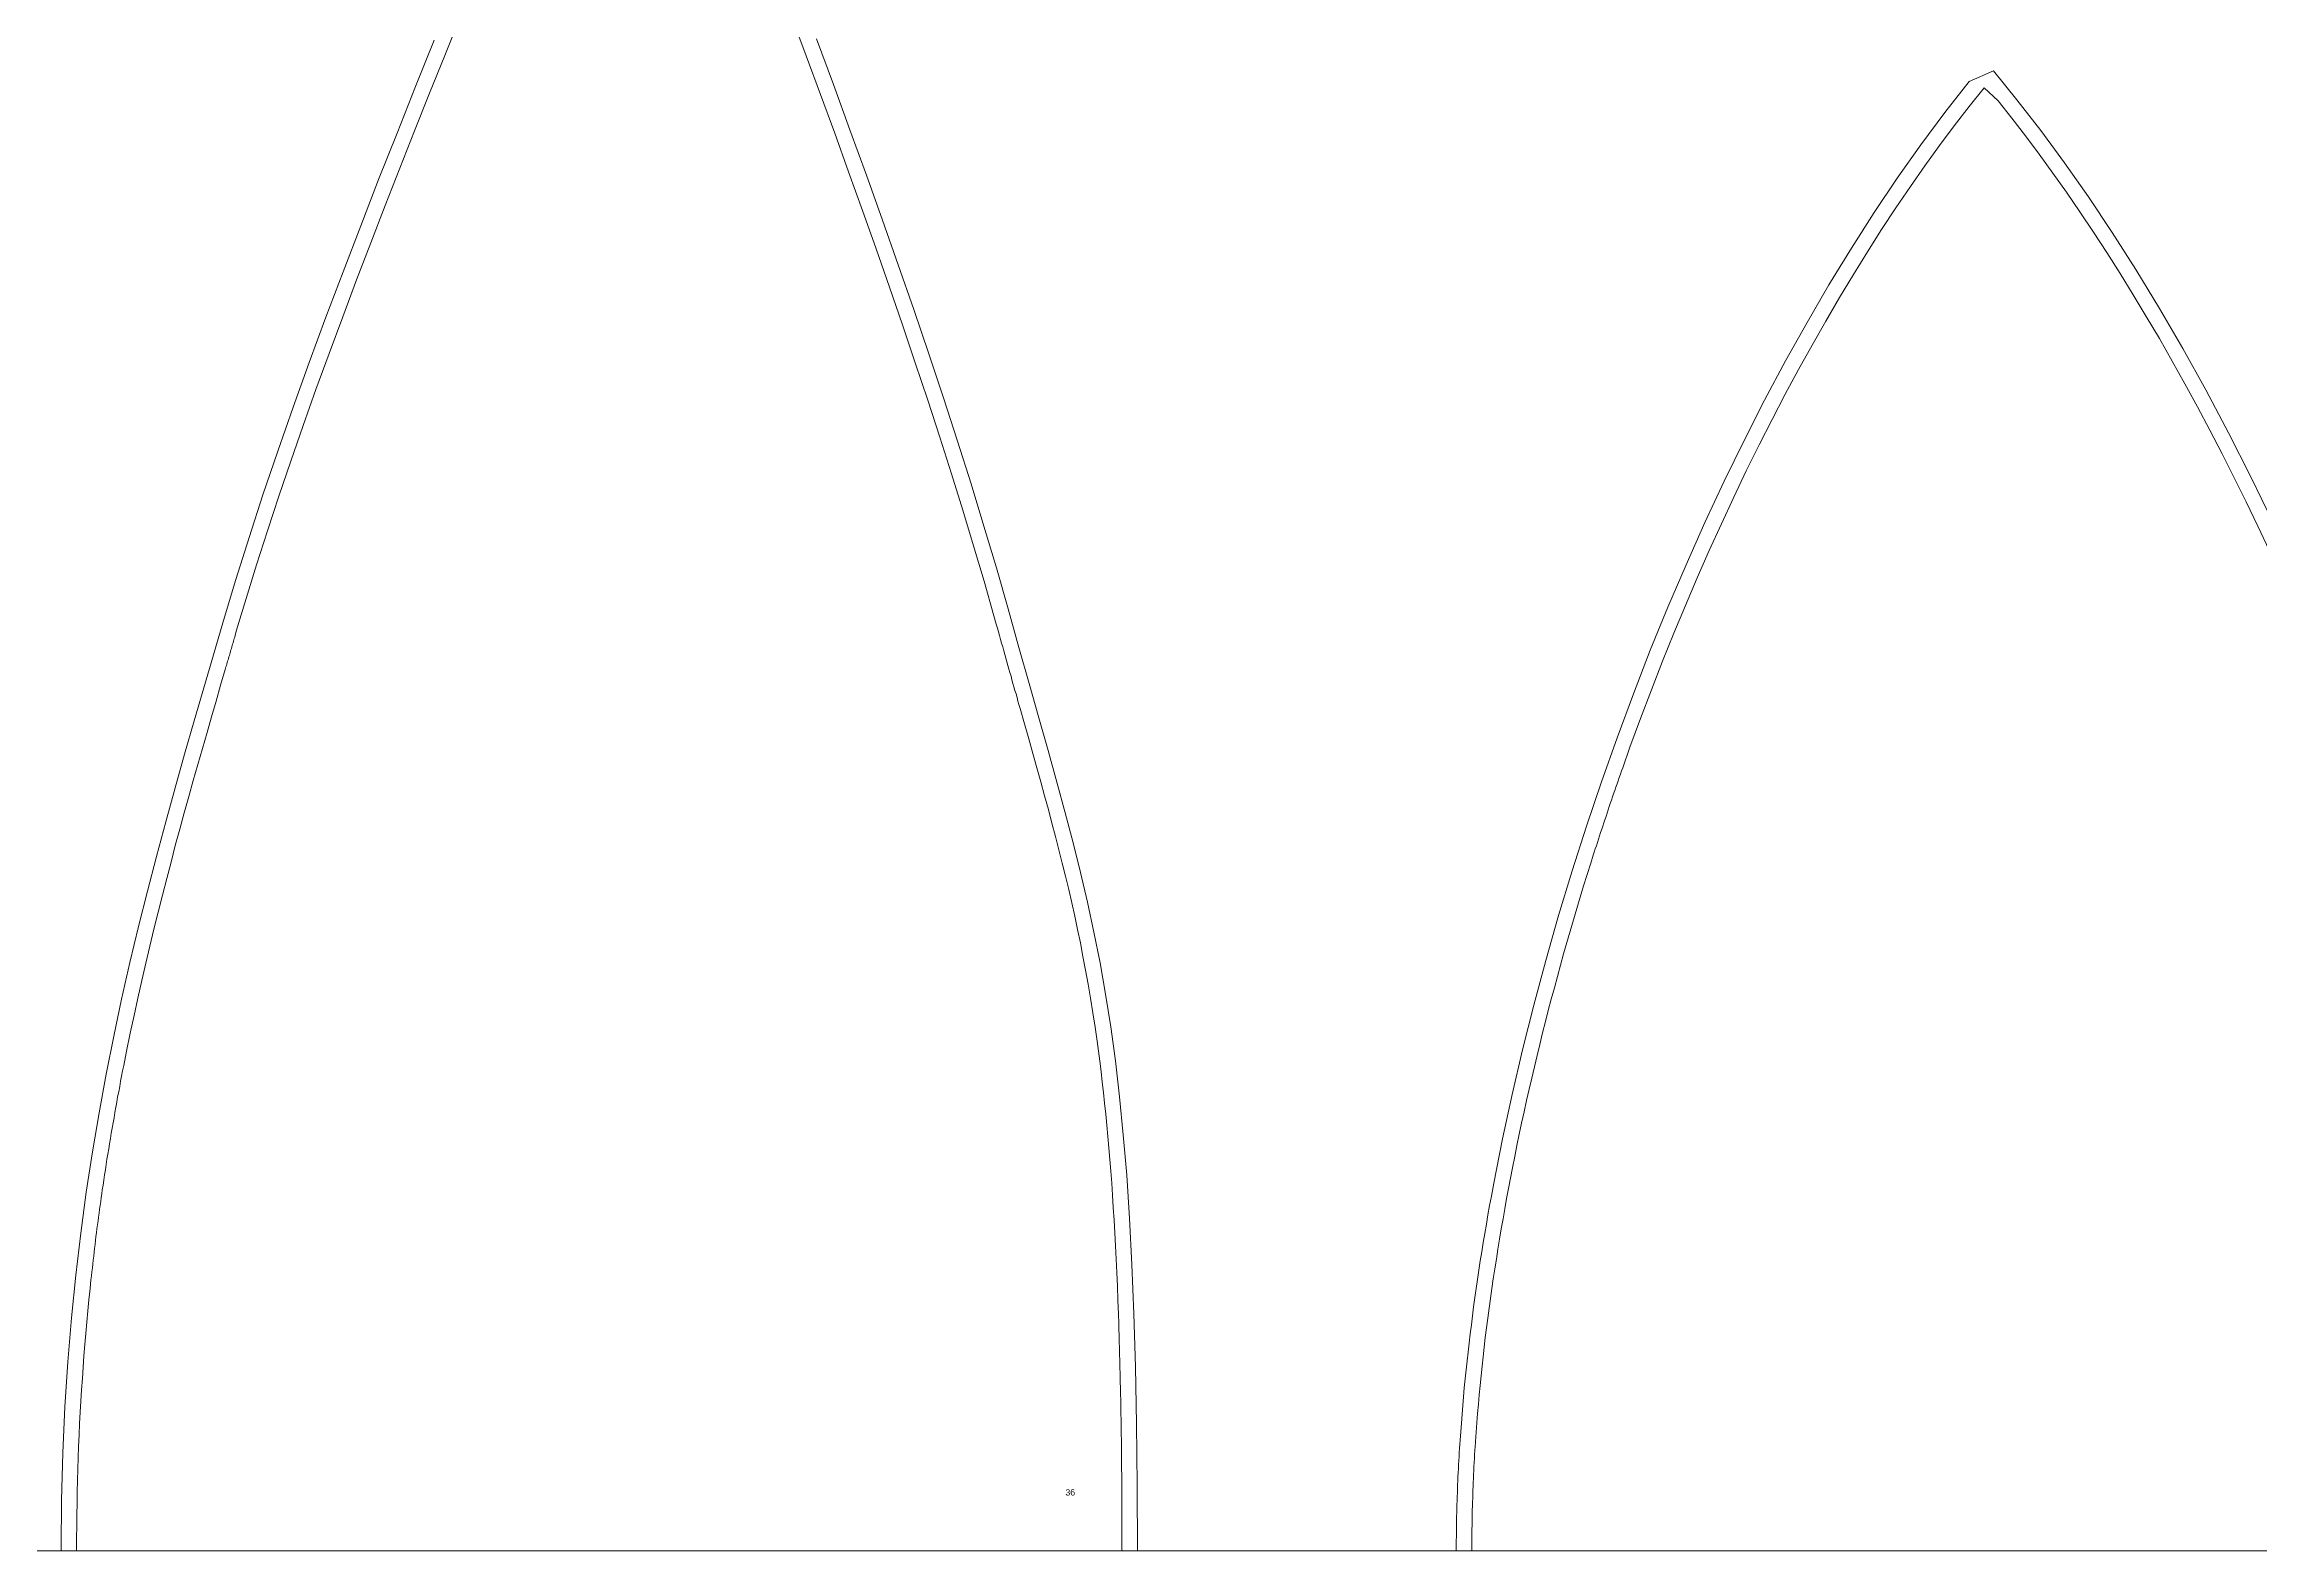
# Model space of a CAD drawing. Header units: inches. Extents: x -11188 to 11060, y -18103 to 6291.
# Drawn here: x -591 to 696, y -799 to 76 of the extents above; entities that cross this region are included whole.
import ezdxf

# ---------------------------------------------------------------- set-up
doc = ezdxf.new("R2010")
doc.units = ezdxf.units.IN
doc.header["$MEASUREMENT"] = 0
doc.layers.add('SECT-ELEV_dwg', color=8, linetype='Continuous', lineweight=9)
doc.layers.add('SPIRE', color=7, linetype='Continuous', lineweight=9)
doc.styles.add('Arial_9', font='arial.ttf', dxfattribs={"height": 3.644473})

# ---------------------------------------------------------------- blocks, each defined once
blk = doc.blocks.new('SECT-ELEV_dwg-315180-Level 1')
at = {"lineweight": 9}
blk.add_line((-1669.2, -798.9), (4634.6, -798.9), dxfattribs=at)
at = {"layer": 'SPIRE', "flags": 128}
for points in [[(-364.3, 78.5), (-375.2, 51.5), (-385.9, 24.5), (-396.6, -2.4), (-407, -29.3), (-417.2, -56), (-427.2, -82.5), (-436.9, -108.7), (-446.2, -134.7), (-455.2, -160.3), (-463.8, -185.6), (-471.9, -210.4), (-479.6, -234.7), (-486.8, -258.6), (-492.6, -278.6), (-498.2, -297.7), (-503.7, -316.9), (-509.3, -336.3), (-514.8, -355.8), (-520.3, -375.6), (-525.7, -395.6), (-530.9, -415.9), (-536.1, -436.4), (-541.1, -457.3), (-545.9, -478.5), (-550.5, -500.1), (-554.8, -522.1), (-559, -544.5), (-562.8, -567.3), (-566.4, -590.6), (-569.6, -614.5), (-572.5, -638.8), (-575, -663.7), (-577.1, -689.2), (-578.8, -715.3), (-580, -742.1), (-580.8, -769.5), (-581.1, -797.6), (-581, -798.9), (-580.9, -798.9), (-580.7, -798.9), (-580.4, -798.9), (-580.1, -798.9), (-579.7, -798.9), (-579.2, -798.9), (-578.7, -798.9), (-578.2, -798.9), (-577.7, -798.9), (-577.1, -798.9), (-576.5, -798.9), (-576, -798.9), (-575.4, -798.9), (-574.9, -798.9), (-574.4, -798.9), (-573.9, -798.9), (-573.4, -798.9), (-573, -798.9), (-572.7, -798.9), (-572.4, -798.9), (-572.2, -798.9), (-572.1, -798.9), (-572.1, -798), (-572.1, -791.3), (-572, -784.6), (-571.9, -778), (-571.8, -771.3), (-571.7, -764.7), (-571.5, -758.1), (-571.3, -751.5), (-571.1, -744.9), (-570.9, -738.3), (-570.6, -731.7), (-570.3, -725.1), (-569.9, -718.5), (-569.6, -712), (-569.2, -705.4), (-568.7, -698.8), (-568.3, -692.3), (-567.8, -685.8), (-567.3, -679.2), (-566.7, -672.7), (-566.1, -666.2), (-565.5, -659.6), (-564.9, -653.1), (-564.2, -646.6), (-563.7, -641.5), (-563.4, -639.2), (-563.2, -637), (-562.9, -634.7), (-562.7, -632.4), (-562.4, -630.2), (-562.1, -627.9), (-561.9, -625.6), (-561.6, -623.3), (-561.3, -621.1), (-561, -618.8), (-560.8, -616.5), (-560.5, -614.3), (-560.2, -612), (-559.9, -609.7), (-559.6, -607.4), (-559.3, -605.2), (-559, -602.9), (-558.7, -600.6), (-558.3, -598.4), (-558, -596.1), (-557.7, -593.8), (-557.4, -591.6), (-557.1, -589.3), (-556.7, -586.6), (-556.2, -583.6), (-555.8, -580.6), (-555.3, -577.6), (-554.8, -574.6), (-554.4, -571.5), (-553.9, -568.5), (-553.4, -565.5), (-552.9, -562.5), (-552.4, -559.5), (-551.9, -556.4), (-551.4, -553.4), (-550.9, -550.4), (-550.3, -547.4), (-549.8, -544.4), (-549.3, -541.3), (-548.7, -538.3), (-548.2, -535.3), (-547.6, -532.3), (-547, -529.2), (-546.5, -526.2), (-545.9, -523.2), (-545.3, -520.2), (-544.7, -517.1), (-543.1, -508.8), (-540.9, -498.4), (-538.7, -488.1), (-536.5, -477.9), (-534.2, -467.8), (-531.9, -457.7), (-529.5, -447.7), (-527.1, -437.8), (-524.7, -428), (-522.2, -418.2), (-519.7, -408.5), (-517.2, -398.9), (-514.7, -389.3), (-512.1, -379.8), (-509.5, -370.3), (-506.9, -360.9), (-504.3, -351.6), (-501.6, -342.2), (-499, -333), (-496.3, -323.7), (-493.7, -314.5), (-491, -305.4), (-488.4, -296.2), (-485.7, -287.1), (-485.3, -285.5), (-485, -284.7), (-484.8, -283.9), (-484.5, -283), (-484.3, -282.2), (-484.1, -281.4), (-483.8, -280.6), (-483.6, -279.7), (-483.3, -278.9), (-483.1, -278.1), (-482.9, -277.3), (-482.6, -276.5), (-482.4, -275.6), (-482.1, -274.8), (-481.9, -274), (-481.7, -273.2), (-481.4, -272.3), (-481.2, -271.5), (-481, -270.7), (-480.7, -269.9), (-480.5, -269), (-480.2, -268.2), (-480, -267.4), (-479.3, -264.9), (-473.6, -245.8), (-467.6, -226.3), (-461.2, -206.5), (-454.6, -186.4), (-447.6, -166.1), (-440.4, -145.4), (-433, -124.5), (-425.3, -103.5), (-417.5, -82.2), (-409.4, -60.8), (-401.2, -39.2), (-392.8, -17.6), (-384.3, 4.1), (-375.7, 25.9), (-367, 47.7), (-358.2, 69.5), (-349.4, 91.2)], [(-156.6, 91.7), (-148.2, 69.3), (-140, 46.9), (-131.7, 24.4), (-123.6, 2), (-115.6, -20.4), (-107.7, -42.7), (-99.9, -64.9), (-92.3, -86.9), (-84.9, -108.9), (-77.7, -130.6), (-70.6, -152.1), (-63.8, -173.4), (-57.3, -194.5), (-51, -215.3), (-44.9, -235.8), (-39.2, -255.9), (-37.9, -260.7), (-37.2, -263), (-36.6, -265.2), (-36, -267.4), (-35.4, -269.6), (-34.8, -271.8), (-34.1, -274), (-33.5, -276.2), (-32.9, -278.3), (-32.3, -280.5), (-31.7, -282.6), (-31.1, -284.7), (-30.5, -286.8), (-29.9, -288.9), (-29.3, -291), (-28.8, -293.1), (-28.2, -295.2), (-27.6, -297.2), (-27, -299.3), (-26.4, -301.3), (-25.8, -303.4), (-25.3, -305.4), (-24.7, -307.4), (-24, -309.8), (-21.5, -318.6), (-19, -327.3), (-16.6, -335.8), (-14.3, -344.2), (-12, -352.4), (-9.8, -360.4), (-7.6, -368.4), (-5.5, -376.3), (-3.5, -384.1), (-1.5, -391.8), (0.5, -399.5), (2.4, -407.2), (4.2, -414.9), (6, -422.6), (7.7, -430.3), (9.4, -438), (11, -445.8), (12.5, -453.7), (14, -461.7), (15.5, -469.8), (16.9, -478), (18.3, -486.4), (19.5, -494.9), (20.7, -502.9), (21.5, -508.7), (22.3, -514.6), (23, -520.6), (23.7, -526.7), (24.4, -532.8), (25.1, -539), (25.8, -545.4), (26.4, -551.8), (27, -558.3), (27.6, -564.9), (28.1, -571.6), (28.7, -578.5), (29.2, -585.4), (29.7, -592.4), (30.1, -599.6), (30.6, -606.9), (31, -614.3), (31.4, -621.9), (31.8, -629.5), (32.2, -637.3), (32.5, -645.3), (32.8, -653.4), (33.1, -661.6), (33.3, -667), (33.3, -668.4), (33.4, -669.9), (33.4, -671.3), (33.5, -672.7), (33.5, -674.2), (33.6, -675.7), (33.6, -677.1), (33.6, -678.6), (33.7, -680.1), (33.7, -681.5), (33.8, -683), (33.8, -684.5), (33.8, -686), (33.9, -687.5), (33.9, -689), (34, -690.5), (34, -692), (34, -693.5), (34.1, -695), (34.1, -696.6), (34.1, -698.1), (34.2, -699.6), (34.2, -701.2), (34.3, -704.1), (34.3, -707.8), (34.4, -711.6), (34.5, -715.4), (34.5, -719.3), (34.6, -723.1), (34.6, -727), (34.7, -731), (34.8, -734.9), (34.8, -738.9), (34.8, -742.9), (34.9, -747), (34.9, -751.1), (35, -755.2), (35, -759.3), (35, -763.5), (35, -767.7), (35.1, -771.9), (35.1, -776.2), (35.1, -780.5), (35.1, -784.9), (35.1, -789.2), (35.1, -793.6), (35.1, -798.1), (35.2, -798.9), (35.3, -798.9), (35.5, -798.9), (35.7, -798.9), (36.1, -798.9), (36.5, -798.9), (36.9, -798.9), (37.4, -798.9), (37.9, -798.9), (38.4, -798.9), (39, -798.9), (39.6, -798.9), (40.1, -798.9), (40.7, -798.9), (41.2, -798.9), (41.8, -798.9), (42.2, -798.9), (42.7, -798.9), (43.1, -798.9), (43.4, -798.9), (43.7, -798.9), (43.9, -798.9), (44.1, -798.9), (44.1, -798.9), (44, -760.8), (43.6, -725.2), (43, -692.2), (42.1, -661.4), (40.9, -632.6), (39.5, -605.9), (37.9, -580.8), (35.9, -557.3), (33.8, -535.3), (31.3, -514.4), (28.6, -494.6), (25.6, -475.6), (22.4, -457.4), (18.9, -439.6), (15.1, -422.2), (11.1, -405), (6.8, -387.8), (2.2, -370.3), (-2.6, -352.5), (-7.7, -334.2), (-13.1, -315.2), (-18.8, -295.2), (-24.7, -274.3), (-31, -251.9), (-37.8, -228.1), (-45, -203.9), (-52.5, -179.3), (-60.4, -154.4), (-68.6, -129.2), (-77.1, -103.8), (-85.8, -78), (-94.8, -52.1), (-104, -26.1), (-113.3, 0.1), (-122.9, 26.4), (-132.5, 52.8), (-142.3, 79.2)], [(703.7, -201.4), (690.9, -175.1), (677.9, -149.6), (664.7, -124.7), (651.3, -100.6), (637.7, -77.3), (624.1, -54.8), (610.3, -33.2), (596.5, -12.5), (582.6, 7.3), (568.8, 26.1), (555, 43.9), (541.3, 60.7), (527.3, 54.4), (513.1, 36.5), (499.2, 17.7), (485.5, -1.7), (472, -21.7), (458.8, -42.4), (445.8, -63.7), (433.1, -85.5), (420.6, -107.8), (408.4, -130.7), (396.6, -154), (385, -177.7), (373.7, -201.7), (362.8, -226.2), (352.2, -250.9), (342, -275.9), (332.2, -301.2), (322.7, -326.7), (313.6, -352.3), (304.9, -378.1), (296.6, -404), (288.8, -430), (281.3, -456), (274.4, -482), (267.8, -508), (261.8, -533.9), (256.2, -559.7), (251.1, -585.4), (249.7, -593), (248.7, -598.4), (247.7, -603.8), (246.8, -609.2), (245.9, -614.6), (245, -619.9), (244.1, -625.3), (243.3, -630.6), (242.5, -636), (241.7, -641.3), (240.9, -646.6), (240.2, -651.9), (239.4, -657.2), (238.7, -662.5), (238.1, -667.8), (237.4, -673), (236.8, -678.3), (236.2, -683.5), (235.6, -688.7), (235.1, -693.9), (234.5, -699.1), (234, -704.3), (233.6, -709.5), (233.1, -714.6), (232.7, -719.7), (232.3, -724.8), (231.9, -729.9), (231.6, -734.7), (231.4, -737.1), (231.2, -739.5), (231.1, -741.8), (231, -744.2), (230.8, -746.5), (230.7, -748.9), (230.6, -751.3), (230.5, -753.6), (230.3, -755.9), (230.2, -758.3), (230.1, -760.6), (230, -762.9), (230, -765.3), (229.9, -767.6), (229.8, -769.9), (229.7, -772.2), (229.7, -774.5), (229.6, -776.8), (229.5, -779.1), (229.5, -781.4), (229.5, -783.7), (229.4, -786), (229.4, -788.3), (229.4, -790.6), (229.3, -792.9), (229.3, -795.1), (229.3, -797.4), (229.3, -798.9), (229.4, -798.9), (229.5, -798.9), (229.7, -798.9), (229.9, -798.9), (230.2, -798.9), (230.5, -798.9), (230.9, -798.9), (231.3, -798.9), (231.7, -798.9), (232.1, -798.9), (232.6, -798.9), (233.1, -798.9), (233.6, -798.9), (234, -798.9), (234.5, -798.9), (235, -798.9), (235.5, -798.9), (235.9, -798.9), (236.3, -798.9), (236.7, -798.9), (237.1, -798.9), (237.4, -798.9), (237.7, -798.9), (237.9, -798.9), (238.1, -798.9), (238.3, -798.9), (238.3, -798.9), (238.3, -797.7), (238.3, -795.5), (238.3, -793.2), (238.4, -791), (238.4, -788.8), (238.4, -786.5), (238.5, -784.3), (238.5, -782), (238.5, -779.8), (238.6, -777.5), (238.6, -775.2), (238.7, -773), (238.8, -770.7), (238.9, -768.4), (238.9, -766.1), (239, -763.8), (239.1, -761.6), (239.2, -759.3), (239.3, -756.9), (239.4, -754.6), (239.5, -752.3), (239.6, -750), (239.8, -747.7), (239.9, -745.4), (240, -743), (240.2, -740.7), (240.3, -738.3), (240.5, -736), (240.5, -735.5), (240.5, -735.5), (240.5, -735.5), (240.5, -735.5), (240.5, -735.5), (240.5, -735.5), (240.5, -735.5), (240.5, -735.5), (240.5, -735.5), (240.5, -735.5), (240.5, -735.5), (240.5, -735.5), (240.5, -735.5), (240.5, -735.5), (240.5, -735.5), (240.5, -735.5), (240.5, -735.5), (240.5, -735.5), (240.5, -735.5), (240.5, -735.5), (240.5, -735.5), (240.5, -735.4), (240.5, -735.4), (240.5, -735.4), (240.5, -735.4), (240.5, -735.4), (240.5, -735.4), (240.5, -735.4), (240.9, -730.1), (241.3, -724.7), (241.7, -719.3), (242.2, -713.8), (242.7, -708.4), (243.2, -702.9), (243.7, -697.3), (244.3, -691.8), (244.9, -686.3), (245.6, -680.7), (246.2, -675.1), (246.9, -669.4), (247.6, -663.8), (248.4, -658.1), (249.2, -652.4), (250, -646.7), (250.8, -641), (251.7, -635.2), (252.6, -629.5), (253.5, -623.7), (254.5, -617.9), (255.5, -612), (256.5, -606.2), (257.5, -600.3), (258.6, -594.4), (259.7, -588.5), (260.8, -582.6), (262, -576.5), (263.3, -570), (264.6, -563.5), (265.9, -557), (267.3, -550.5), (268.7, -544), (270.2, -537.5), (271.7, -530.9), (273.2, -524.4), (274.7, -517.8), (276.3, -511.3), (277.9, -504.8), (279.5, -498.2), (281.1, -491.6), (282.8, -485.1), (284.5, -478.5), (286.3, -471.9), (288.1, -465.4), (289.9, -458.8), (291.7, -452.2), (293.6, -445.6), (295.5, -439.1), (297.4, -432.5), (299.3, -425.9), (301.3, -419.3), (303.3, -412.7), (305.4, -406.1), (307.4, -399.5), (308.9, -395), (309.5, -393.2), (310.1, -391.3), (310.7, -389.4), (311.3, -387.5), (311.9, -385.6), (312.5, -383.7), (313.1, -381.8), (313.8, -379.9), (314.4, -378.1), (315, -376.2), (315.6, -374.3), (316.3, -372.4), (316.9, -370.5), (317.5, -368.6), (318.2, -366.7), (318.8, -364.9), (319.5, -363), (320.1, -361.1), (320.7, -359.2), (321.4, -357.3), (322, -355.4), (322.7, -353.5), (323.3, -351.7), (324, -349.8), (324.7, -347.9), (325.3, -346), (326, -344.1), (330.2, -332.2), (336.4, -315.5), (342.7, -298.8), (349.2, -282.3), (355.7, -266), (362.5, -249.8), (369.3, -233.8), (376.3, -218), (383.3, -202.4), (390.5, -186.9), (397.8, -171.7), (405.3, -156.6), (412.8, -141.8), (420.4, -127.2), (428.2, -112.8), (436, -98.6), (443.9, -84.7), (451.9, -71), (460, -57.6), (468.1, -44.4), (476.4, -31.5), (484.7, -18.9), (493.1, -6.5), (501.5, 5.5), (510, 17.3), (518.6, 28.8), (527.2, 39.9), (535.9, 50.8), (544, 43.3), (552, 33.2), (560, 22.9), (567.9, 12.2), (575.8, 1.3), (583.7, -9.9), (591.6, -21.3), (599.4, -33), (607.2, -44.9), (614.9, -57.1), (622.5, -69.5), (630.1, -82.1), (637.7, -94.9), (645.1, -108), (652.5, -121.2), (659.8, -134.5), (667, -148.1), (674.1, -161.8), (681.2, -175.7), (688.1, -189.7), (694.9, -203.9), (701.6, -218.2)]]:
    blk.add_lwpolyline(points, dxfattribs=at)
at = {"layer": 'SPIRE', "insert": (2.3, -763.2), "char_height": 3.64, "width": 5.853, "attachment_point": 1, "line_spacing_factor": 0.938532, "style": 'Arial_9'}
blk.add_mtext('36', dxfattribs=at)

msp = doc.modelspace()

# ---------------------------------------------------------------- block references
at = {"layer": 'SECT-ELEV_dwg', "color": 7}
msp.add_blockref('SECT-ELEV_dwg-315180-Level 1', (0, 0), dxfattribs=at)

doc.saveas('drawing.dxf')
